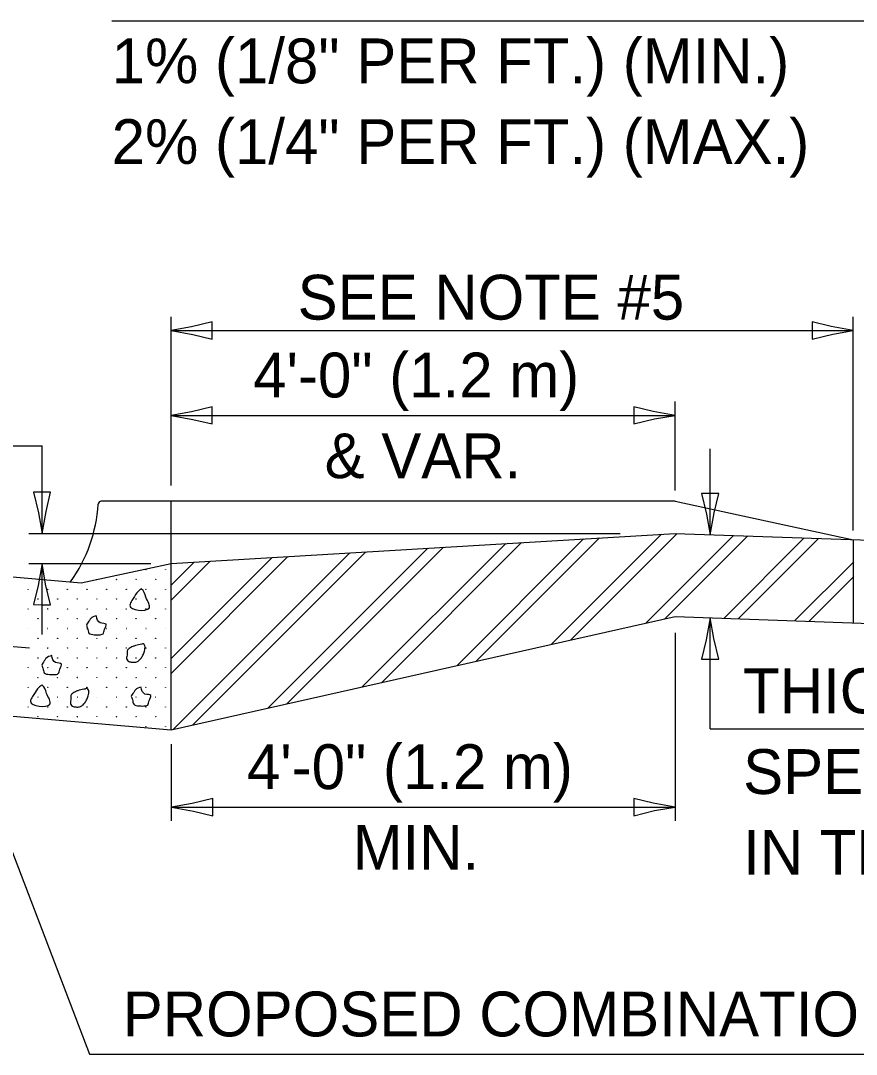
# Model space of a CAD drawing. Extents: x 2261261 to 2261891, y -3123637 to -3123237.
# Drawn here: x 2261566.2 to 2261623.1, y -3123590.8 to -3123520.5 of the extents above; entities that cross this region are included whole.
import ezdxf

# ---------------------------------------------------------------- set-up
doc = ezdxf.new("R2010")
doc.units = 0
for name, color, linetype in [('RD_Pr_Roadway_Dimensions', 7, 'Continuous'), ('RD_Pr_Roadway_Items', 7, 'Continuous'), ('RD_Pr_Roadway_Notes', 7, 'Continuous'), ('SH_General_Details', 7, 'Continuous')]:
    doc.layers.add(name, color=color, linetype=linetype)

msp = doc.modelspace()

# ---------------------------------------------------------------- linework, layer by layer
at = {"layer": 'RD_Pr_Roadway_Dimensions'}
for p, q in [((2261576.467, -3123552.116), (2261576.467, -3123540.645)), ((2261622.844, -3123555.173), (2261622.844, -3123540.645)), ((2261576.467, -3123541.58), (2261622.844, -3123541.58)), ((2261610.736, -3123552.46), (2261610.736, -3123546.413)), ((2261576.467, -3123547.348), (2261610.736, -3123547.348)), ((2261547.438, -3123549.426), (2261567.699, -3123549.426)), ((2261567.699, -3123555.374), (2261567.699, -3123549.426)), ((2261613.118, -3123555.458), (2261613.118, -3123549.622)), ((2261566.807, -3123555.374), (2261607.004, -3123555.374)), ((2261566.807, -3123557.417), (2261575.085, -3123557.417)), ((2261567.699, -3123562.235), (2261567.699, -3123557.417)), ((2261613.118, -3123568.666), (2261613.118, -3123561.113)), ((2261610.736, -3123562.134), (2261610.736, -3123574.908)), ((2261613.118, -3123568.666), (2261646.431, -3123568.666)), ((2261576.467, -3123569.7), (2261576.467, -3123574.908)), ((2261576.51, -3123573.973), (2261610.736, -3123573.973))]:
    msp.add_line(p, q, dxfattribs=at)
for points in [[(2261579.266, -3123542.166), (2261579.267, -3123541.58), (2261579.267, -3123540.994), (2261577.867, -3123541.338), (2261576.467, -3123541.58), (2261577.96, -3123541.851)], [(2261620.045, -3123540.994), (2261620.044, -3123541.58), (2261620.044, -3123542.166), (2261621.444, -3123541.822), (2261622.844, -3123541.58), (2261621.351, -3123541.308)], [(2261579.266, -3123547.933), (2261579.267, -3123547.348), (2261579.267, -3123546.762), (2261577.867, -3123547.105), (2261576.467, -3123547.348), (2261577.96, -3123547.619)], [(2261607.938, -3123546.762), (2261607.936, -3123547.348), (2261607.936, -3123547.933), (2261609.337, -3123547.59), (2261610.736, -3123547.348), (2261609.243, -3123547.076)], [(2261568.284, -3123552.576), (2261567.699, -3123552.574), (2261567.113, -3123552.574), (2261567.456, -3123553.975), (2261567.699, -3123555.374), (2261567.97, -3123553.881)], [(2261613.703, -3123552.659), (2261613.118, -3123552.658), (2261612.532, -3123552.658), (2261612.876, -3123554.058), (2261613.118, -3123555.458), (2261613.389, -3123553.965)], [(2261567.113, -3123560.215), (2261567.699, -3123560.217), (2261568.284, -3123560.217), (2261567.941, -3123558.816), (2261567.699, -3123557.417), (2261567.427, -3123558.91)], [(2261612.532, -3123563.911), (2261613.118, -3123563.913), (2261613.703, -3123563.913), (2261613.36, -3123562.513), (2261613.118, -3123561.113), (2261612.846, -3123562.606)], [(2261579.309, -3123574.559), (2261579.31, -3123573.973), (2261579.31, -3123573.388), (2261577.91, -3123573.731), (2261576.51, -3123573.973), (2261578.003, -3123574.245)], [(2261607.938, -3123573.388), (2261607.936, -3123573.973), (2261607.936, -3123574.559), (2261609.337, -3123574.216), (2261610.736, -3123573.973), (2261609.243, -3123573.702)]]:
    msp.add_lwpolyline(points, close=True, dxfattribs=at)
at = {"layer": 'RD_Pr_Roadway_Items'}
for p, q in [((2261610.736, -3123553.172), (2261571.724, -3123553.172)), ((2261576.467, -3123557.417), (2261576.467, -3123553.172)), ((2261610.736, -3123553.172), (2261622.87, -3123555.798)), ((2261576.467, -3123557.417), (2261610.736, -3123555.374)), ((2261595.89, -3123564.368), (2261604.513, -3123555.745)), ((2261597.195, -3123564.075), (2261605.588, -3123555.681)), ((2261602.312, -3123562.924), (2261609.807, -3123555.43)), ((2261603.617, -3123562.631), (2261610.869, -3123555.379)), ((2261608.735, -3123561.48), (2261614.702, -3123555.513)), ((2261610.039, -3123561.187), (2261615.679, -3123555.547)), ((2261610.736, -3123555.374), (2261661.037, -3123557.132)), ((2261614.048, -3123561.145), (2261619.512, -3123555.681)), ((2261615.025, -3123561.18), (2261620.489, -3123555.715)), ((2261622.87, -3123561.453), (2261622.87, -3123555.798)), ((2261577.927, -3123568.407), (2261589.706, -3123556.628)), ((2261583.045, -3123567.256), (2261593.925, -3123556.376)), ((2261584.35, -3123566.963), (2261595, -3123556.312)), ((2261589.468, -3123565.812), (2261599.219, -3123556.061)), ((2261590.772, -3123565.519), (2261600.294, -3123555.997)), ((2261551.577, -3123557.09), (2261570.365, -3123558.734)), ((2261576.468, -3123564.888), (2261584.412, -3123556.944)), ((2261576.468, -3123563.876), (2261583.337, -3123557.008)), ((2261576.468, -3123559.909), (2261579.118, -3123557.259)), ((2261576.468, -3123558.898), (2261578.043, -3123557.323)), ((2261576.623, -3123568.7), (2261588.631, -3123556.692)), ((2261618.858, -3123561.314), (2261622.871, -3123557.301)), ((2261570.365, -3123558.734), (2261576.467, -3123557.417)), ((2261576.467, -3123568.735), (2261576.467, -3123557.417)), ((2261619.835, -3123561.348), (2261622.871, -3123558.312)), ((2261576.467, -3123568.735), (2261610.736, -3123561.03)), ((2261610.736, -3123561.03), (2261661.037, -3123562.787)), ((2261558.151, -3123562.398), (2261566.838, -3123563.156)), ((2261551.577, -3123566.556), (2261576.467, -3123568.735))]:
    msp.add_line(p, q, dxfattribs=at)
for centre in [(2261574.757, -3123557.835), (2261576.09, -3123557.835), (2261567.423, -3123558.501), (2261571.423, -3123558.501), (2261572.757, -3123558.501), (2261574.09, -3123558.501), (2261575.424, -3123558.501), (2261566.756, -3123559.168), (2261568.089, -3123559.168), (2261569.423, -3123559.168), (2261570.756, -3123559.168), (2261572.09, -3123559.168), (2261573.423, -3123559.168), (2261574.757, -3123559.168), (2261576.09, -3123559.168), (2261567.423, -3123559.835), (2261568.756, -3123559.835), (2261570.09, -3123559.835), (2261571.423, -3123559.835), (2261572.757, -3123559.835), (2261574.09, -3123559.835), (2261575.424, -3123559.835), (2261566.756, -3123560.502), (2261568.089, -3123560.502), (2261569.423, -3123560.502), (2261570.756, -3123560.502), (2261572.09, -3123560.502), (2261573.423, -3123560.502), (2261574.757, -3123560.502), (2261576.09, -3123560.502), (2261567.423, -3123561.168), (2261568.756, -3123561.168), (2261570.09, -3123561.168), (2261571.423, -3123561.168), (2261572.757, -3123561.168), (2261574.09, -3123561.168), (2261575.424, -3123561.168), (2261566.756, -3123561.835), (2261568.089, -3123561.835), (2261569.423, -3123561.835), (2261570.756, -3123561.835), (2261572.09, -3123561.835), (2261573.423, -3123561.835), (2261574.757, -3123561.835), (2261576.09, -3123561.835), (2261567.423, -3123562.502), (2261568.756, -3123562.502), (2261570.09, -3123562.502), (2261571.423, -3123562.502), (2261572.757, -3123562.502), (2261574.09, -3123562.502), (2261575.424, -3123562.502), (2261566.756, -3123563.169), (2261568.089, -3123563.169), (2261569.423, -3123563.169), (2261570.756, -3123563.169), (2261572.09, -3123563.169), (2261573.423, -3123563.169), (2261574.757, -3123563.169), (2261576.09, -3123563.169), (2261567.423, -3123563.835), (2261568.756, -3123563.835), (2261570.09, -3123563.835), (2261571.423, -3123563.835), (2261572.757, -3123563.835), (2261574.09, -3123563.835), (2261575.424, -3123563.835), (2261566.756, -3123564.502), (2261568.089, -3123564.502), (2261569.423, -3123564.502), (2261570.756, -3123564.502), (2261572.09, -3123564.502), (2261573.423, -3123564.502), (2261574.757, -3123564.502), (2261576.09, -3123564.502), (2261567.423, -3123565.169), (2261568.756, -3123565.169), (2261570.09, -3123565.169), (2261571.423, -3123565.169), (2261572.757, -3123565.169), (2261574.09, -3123565.169), (2261575.424, -3123565.169), (2261566.756, -3123565.836), (2261568.089, -3123565.836), (2261569.423, -3123565.836), (2261570.756, -3123565.836), (2261572.09, -3123565.836), (2261573.423, -3123565.836), (2261574.757, -3123565.836), (2261576.09, -3123565.836), (2261566.756, -3123567.169), (2261567.423, -3123566.502), (2261568.089, -3123567.169), (2261568.756, -3123566.502), (2261569.423, -3123567.169), (2261570.09, -3123566.502), (2261570.756, -3123567.169), (2261571.423, -3123566.502), (2261572.09, -3123567.169), (2261572.757, -3123566.502), (2261573.423, -3123567.169), (2261574.09, -3123566.502), (2261574.757, -3123567.169), (2261575.424, -3123566.502), (2261576.09, -3123567.169), (2261567.423, -3123567.836), (2261568.756, -3123567.836), (2261570.09, -3123567.836), (2261571.423, -3123567.836), (2261572.757, -3123567.836), (2261574.09, -3123567.836), (2261575.424, -3123567.836), (2261574.757, -3123568.503), (2261576.09, -3123568.503)]:
    msp.add_circle(centre, 0.00943, dxfattribs=at)
msp.add_arc((2261561.61, -3123552.836), 9.915, 324.0807, 356.82752, dxfattribs=at)
for points in [[(2261574.431, -3123559.151), (2261574.147, -3123559.415), (2261573.814, -3123559.935), (2261573.665, -3123560.255), (2261574.975, -3123560.446), (2261574.764, -3123559.716), (2261574.47, -3123559.16), (2261574.419, -3123559.136)], [(2261571.395, -3123560.978), (2261571.008, -3123561.158), (2261570.889, -3123561.342), (2261570.725, -3123561.62), (2261570.801, -3123561.825), (2261570.889, -3123562.148), (2261571.242, -3123562.256), (2261571.579, -3123562.266), (2261571.846, -3123562.2), (2261571.946, -3123561.902), (2261572.057, -3123561.548), (2261571.659, -3123561.446), (2261571.395, -3123560.995)], [(2261574.473, -3123562.91), (2261574.052, -3123562.996), (2261573.86, -3123563.063), (2261573.623, -3123563.198), (2261573.485, -3123563.357), (2261573.497, -3123563.573), (2261573.451, -3123563.895), (2261573.539, -3123564.035), (2261573.761, -3123564.122), (2261574.025, -3123564.128), (2261574.235, -3123564.056), (2261574.408, -3123563.874), (2261574.561, -3123563.649), (2261574.664, -3123563.372), (2261574.695, -3123563.198), (2261574.695, -3123563.006), (2261574.581, -3123562.884), (2261574.485, -3123562.895)], [(2261568.354, -3123563.676), (2261567.968, -3123563.864), (2261567.849, -3123564.042), (2261567.689, -3123564.327), (2261567.761, -3123564.525), (2261567.849, -3123564.848), (2261568.201, -3123564.956), (2261568.538, -3123564.966), (2261568.806, -3123564.9), (2261568.91, -3123564.6), (2261569.016, -3123564.251), (2261568.623, -3123564.149), (2261568.354, -3123563.697)], [(2261567.673, -3123565.682), (2261567.397, -3123565.946), (2261567.061, -3123566.463), (2261566.911, -3123566.783), (2261568.22, -3123566.977), (2261568.007, -3123566.244), (2261567.715, -3123565.692), (2261567.666, -3123565.664)], [(2261570.645, -3123565.949), (2261570.223, -3123566.036), (2261570.035, -3123566.102), (2261569.794, -3123566.237), (2261569.657, -3123566.397), (2261569.668, -3123566.612), (2261569.626, -3123566.932), (2261569.71, -3123567.075), (2261569.936, -3123567.161), (2261570.196, -3123567.168), (2261570.41, -3123567.095), (2261570.583, -3123566.915), (2261570.733, -3123566.688), (2261570.839, -3123566.411), (2261570.87, -3123566.237), (2261570.87, -3123566.043), (2261570.751, -3123565.925), (2261570.656, -3123565.935)], [(2261574.431, -3123565.817), (2261574.048, -3123566.001), (2261573.929, -3123566.178), (2261573.764, -3123566.463), (2261573.841, -3123566.664), (2261573.929, -3123566.984), (2261574.281, -3123567.095), (2261574.615, -3123567.102), (2261574.887, -3123567.036), (2261574.987, -3123566.741), (2261575.097, -3123566.387), (2261574.698, -3123566.289), (2261574.431, -3123565.838)]]:
    msp.add_spline(points, degree=3, dxfattribs=at)
at = {"layer": 'RD_Pr_Roadway_Notes'}
for p, q in [((2261572.433, -3123520.518), (2261642.495, -3123520.518)), ((2261560.804, -3123564.306), (2261570.927, -3123590.782)), ((2261570.927, -3123590.782), (2261653.045, -3123590.782))]:
    msp.add_line(p, q, dxfattribs=at)
at = {"layer": 'SH_General_Details'}
msp.add_arc((2261571.738, -3123553.405), 0.228, 90.51536, 175.77719, dxfattribs=at)

# ---------------------------------------------------------------- texts
at = {"layer": 'RD_Pr_Roadway_Dimensions'}
for s, p in [('SEE NOTE #5', (2261585.074, -3123540.84)), ('4\'-0" (1.2 m)', (2261582.055, -3123546.131)), ('& VAR.', (2261586.91, -3123551.617)), ('THICKNESS AS', (2261615.357, -3123567.6)), ('4\'-0" (1.2 m)', (2261581.626, -3123572.754)), ('SPECIFIED', (2261615.357, -3123573.086)), ('MIN.', (2261588.812, -3123578.24)), ('IN THE PLANS', (2261615.357, -3123578.572))]:
    msp.add_text(s, height=3.048, dxfattribs=at).set_placement(p)
at = {"layer": 'RD_Pr_Roadway_Notes'}
for s, p in [('1% (1/8" PER FT.) (MIN.)', (2261572.433, -3123524.777)), ('2% (1/4" PER FT.) (MAX.)', (2261572.433, -3123530.264)), ('PROPOSED COMBINATION CONCRETE', (2261573.186, -3123589.562))]:
    msp.add_text(s, height=3.048, dxfattribs=at).set_placement(p)

doc.saveas('drawing.dxf')
